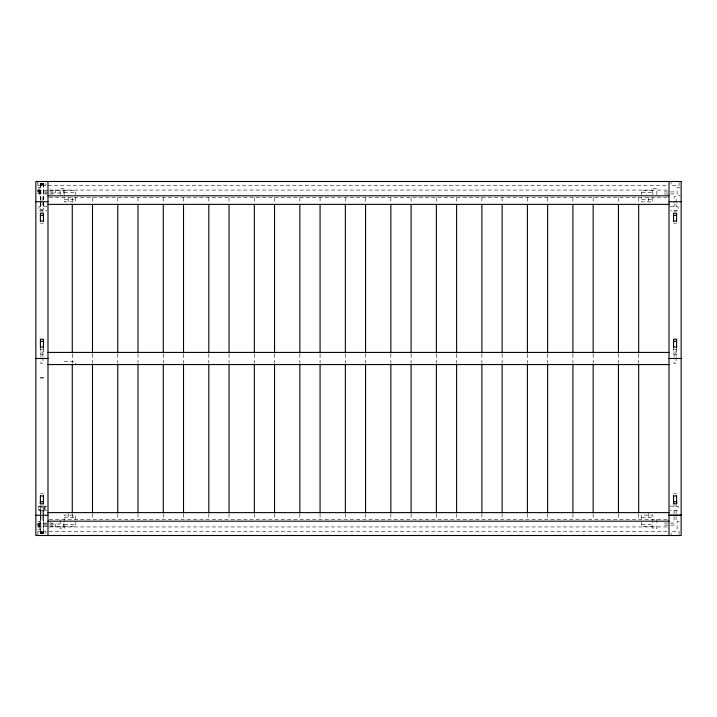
<?xml version="1.0" encoding="UTF-8"?>
<svg xmlns="http://www.w3.org/2000/svg" width="717" height="717" viewBox="0 0 717 717"><rect width="100%" height="100%" fill="white"/><g stroke="black" fill="none" stroke-linecap="round" stroke-linejoin="round"><path stroke-width="0.54" stroke-dasharray="3.58 2.69" d="M37.902 185.533L37.902 182.503L37.884 185.533L45.951 185.533L45.933 182.503M47.985 185.533L667.894 185.533M37.876 187.567L39.892 187.558L39.892 195.651L37.876 195.642M680.137 187.567L677.108 187.558L677.108 195.651L680.137 195.642M37.884 190.104L39.399 190.104M49.106 190.068L667.894 190.068M37.884 190.292L63.67 190.292L63.67 193.007L37.884 192.998M64.171 190.426L75.294 190.426L75.294 194.719M652.828 190.426L641.706 190.426L641.706 194.719M37.884 191.296L39.399 191.287M37.884 192.004L39.399 192.013M64.171 192.577L75.294 192.577M641.706 192.577L652.828 192.577M37.884 193.187L39.399 193.196M49.106 197.677L667.894 197.677M64.171 199.729L75.294 199.729M641.706 199.729L652.828 199.729M46.972 206.774L38.888 206.774L38.888 210.825L46.972 210.825M670.028 206.774L678.112 206.774L678.112 210.816L670.028 210.816M40.403 211.013L43.432 211.013M673.568 211.013L676.597 211.013M40.403 223.175L43.432 223.175M673.568 223.175L676.597 223.175M40.403 349.197L43.432 349.197M673.568 349.197L676.597 349.197M40.403 352.056L43.432 352.056M673.568 352.056L676.597 352.056M64.171 361.529L75.294 361.529L75.294 364.559M40.403 493.807L43.432 493.807M673.568 493.807L676.597 493.807M40.403 505.969L43.432 505.969M673.568 505.969L676.597 505.969M46.972 506.166L38.727 506.22L38.727 510.038L45.054 510.146L45.054 506.327L38.987 506.327L38.987 510.146M670.028 506.166L678.112 506.166L678.112 510.208L670.028 510.208M46.972 510.208L38.888 510.208L38.888 506.166M64.171 517.271L75.294 517.271M641.706 517.271L652.828 517.271M49.106 519.314L667.894 519.314M37.876 521.34L39.892 521.349M679.124 521.34L677.108 521.331L677.108 529.424L679.124 529.424M37.884 523.831L39.399 523.84M37.884 524.028L63.67 524.028M64.171 524.423L75.294 524.432M641.706 524.432L652.828 524.423M37.884 525.023L39.399 525.023M37.884 525.74L39.399 525.74M64.171 526.574L75.294 526.574L75.294 522.281M652.828 526.574L641.706 526.574L641.706 522.281M37.884 526.735L63.67 526.735L63.67 524.028M37.884 526.932L39.399 526.923M49.106 526.941L667.894 526.941M37.876 529.415L39.892 529.424L39.892 521.34M37.902 531.449L37.902 534.479L37.884 531.449L45.951 531.449L45.951 534.479M49.106 531.449L669.015 531.449M679.116 182.503L679.098 185.533L671.049 185.533L671.067 182.503M679.116 534.479L679.098 531.449L671.049 531.449L671.067 534.479M676.597 348.301L676.597 354.198L673.568 354.198L673.568 348.301M676.095 202.732L676.095 196.664L674.07 196.664L674.07 202.732M676.095 203.745L676.095 206.774M676.095 356.466L676.095 353.436L674.07 353.436L674.07 356.466M676.095 357.478L676.095 363.546L674.07 363.546L674.07 357.478M676.095 510.208L676.095 515.263M676.095 516.276L676.095 520.327L674.07 520.327L674.07 516.276M674.07 203.745L674.07 206.774M674.07 510.208L674.07 515.263M656.862 194.639L656.862 188.571L652.837 188.571L652.828 194.719M656.88 519.314L656.88 528.411L652.828 528.411L652.828 515.12L641.706 515.12L641.706 519.413M652.828 197.578L652.828 201.871L641.706 201.871L641.706 197.578M648.786 197.677L648.786 203.745M648.786 513.247L648.786 519.314M638.668 197.677L638.668 203.261M638.668 354.028L638.668 362.963M638.668 513.731L638.668 519.314M618.439 197.677L618.439 203.261M618.439 354.028L618.439 362.963M618.439 513.731L618.439 519.314M593.156 197.677L593.156 203.261M593.156 354.028L593.156 362.963M593.156 513.731L593.156 519.314M572.928 197.677L572.928 203.261M572.928 354.028L572.928 362.963M572.928 513.731L572.928 519.314M547.636 197.677L547.636 203.261M547.636 354.028L547.636 362.963M547.636 513.731L547.636 519.314M527.407 197.677L527.407 203.261M527.407 354.028L527.407 362.963M527.407 513.731L527.407 519.314M502.124 197.677L502.124 203.261M502.124 354.028L502.124 362.963M502.124 513.731L502.124 519.314M481.896 197.677L481.896 203.261M481.896 354.028L481.896 362.963M481.896 513.731L481.896 519.314M456.612 197.677L456.612 203.261M456.612 354.028L456.612 362.963M456.612 513.731L456.612 519.314M436.384 197.677L436.384 203.261M436.384 354.028L436.384 362.963M436.384 513.731L436.384 519.314M411.092 197.677L411.092 203.261M411.092 354.028L411.092 362.963M411.092 513.731L411.092 519.314M390.864 197.677L390.864 203.261M390.864 354.028L390.864 362.963M390.864 513.731L390.864 519.314M365.58 197.677L365.58 203.261M365.58 354.028L365.58 362.963M365.58 513.731L365.58 519.314M345.352 197.677L345.352 203.261M345.352 354.028L345.352 362.963M345.352 513.731L345.352 519.314M320.069 197.677L320.069 203.261M320.069 354.028L320.069 362.963M320.069 513.731L320.069 519.314M299.84 197.677L299.84 203.261M299.84 354.028L299.84 362.963M299.84 513.731L299.84 519.314M274.548 197.677L274.548 203.261M274.548 354.028L274.548 362.963M274.548 513.731L274.548 519.314M254.32 197.677L254.32 203.261M254.32 354.028L254.32 362.963M254.32 513.731L254.32 519.314M229.037 197.677L229.037 203.261M229.037 354.028L229.037 362.963M229.037 513.731L229.037 519.314M208.808 197.677L208.808 203.261M208.808 354.028L208.808 362.963M208.808 513.731L208.808 519.314M183.516 197.677L183.516 203.261M183.516 354.028L183.516 362.963M183.516 513.731L183.516 519.314M163.288 197.677L163.288 203.261M163.288 354.028L163.288 362.963M163.288 513.731L163.288 519.314M138.005 197.677L138.005 203.261M138.005 354.028L138.005 362.963M138.005 513.731L138.005 519.314M117.776 197.677L117.776 203.261M117.776 354.028L117.776 362.963M117.776 513.731L117.776 519.314M92.493 197.677L92.493 203.261M92.493 354.028L92.493 362.963M92.493 513.731L92.493 519.314M75.294 197.578L75.294 201.871L64.171 201.871L64.171 197.578M75.294 519.413L75.294 515.12L64.171 515.12L64.154 528.411L60.129 528.411L60.138 519.314M72.265 197.677L72.265 203.261M72.265 354.028L72.265 362.963M72.265 513.731L72.265 519.314M68.214 197.677L68.214 203.745M68.214 513.247L68.214 519.314M64.171 194.719L64.171 188.571L60.12 188.571L60.12 194.639M55.585 190.292L55.585 192.998M55.585 524.028L55.585 526.735M44.795 506.22L44.795 510.038M43.683 531.942L43.701 533.466M43.549 183.516L43.549 185.031M43.432 348.301L43.432 354.198L40.403 354.198L40.403 348.301M43.531 531.942L43.531 533.466M43.396 183.516L43.405 209.301L40.537 209.301L40.546 183.516M43.37 533.466L43.378 507.672L40.511 507.672L40.519 533.466M43.244 183.516L43.244 209.301M43.217 507.672L43.217 533.466M42.93 200.706L42.93 196.664L40.905 196.664L40.905 200.706M42.93 201.719L42.93 206.774M42.93 356.466L42.93 353.436L40.905 353.436L40.905 356.466M42.93 357.478L42.93 363.546L40.905 363.546L40.905 357.478M42.93 510.208L42.93 515.263M42.93 516.276L42.93 520.327L40.905 520.327L40.905 516.276M42.213 183.516L42.213 185.031M42.195 531.942L42.195 533.466M42.061 183.516L42.061 185.031M42.034 531.942L42.034 533.466M41.882 183.516L41.882 185.031M41.855 531.942L41.855 533.466M41.72 183.516L41.72 185.031M41.703 531.942L41.703 533.466M40.905 201.719L40.905 206.774M40.905 510.208L40.905 515.263M40.699 183.516L40.69 209.301M40.672 507.672L40.672 533.466M40.385 183.516L40.385 185.031M40.358 531.942L40.358 533.466M40.215 183.516L40.233 185.031M40.206 531.942L40.197 533.466M43.88 183.516L40.062 183.516L40.062 185.031L43.88 185.031L43.88 183.516M39.399 189.745L37.884 189.745L37.884 193.554L39.399 193.545L39.399 189.745M53.04 191.923L42.93 191.923L42.93 193.948L53.04 193.948L53.04 191.923M674.07 191.923L663.96 191.923L663.96 193.948L674.07 193.948L674.07 191.923M53.04 523.078L42.93 523.078L42.93 525.104L53.04 525.104L53.04 523.078M674.07 523.078L663.96 523.078L663.96 525.104L674.07 525.104L674.07 523.078M39.399 523.482L37.884 523.473L37.884 527.291L39.399 527.291L39.399 523.473M43.854 531.942L40.035 531.942L40.035 533.466L43.854 533.466L43.854 531.942M43.719 185.031L43.719 183.516L43.71 185.031"/><path stroke-width="1.08" d="M40.403 503.818L40.403 501.676L43.432 501.676L43.432 503.818L40.403 503.818L40.403 495.779M40.403 377.805L43.432 377.805M673.568 503.818L673.568 501.676L676.597 501.676L676.597 503.818L673.568 503.818L673.568 495.779M47.985 195.795L669.015 195.795M35.85 201.719L47.985 201.719M669.015 201.719L681.15 201.719M47.985 204.372L669.015 204.372M40.403 215.306L43.432 215.306M673.568 215.306L676.597 215.306M40.403 221.024L43.432 221.024M673.568 221.024L676.597 221.024M40.403 341.328L43.432 341.328M673.568 341.328L676.597 341.328M40.403 347.046L43.432 347.046M673.568 347.046L676.597 347.046M47.985 352.423L669.015 352.423M35.85 358.491L47.985 358.491M669.015 358.491L681.15 358.491M47.985 364.559L669.015 364.559M40.403 495.958L43.432 495.958M673.568 495.958L676.597 495.958M47.985 512.619L669.015 512.619M35.85 515.263L47.985 515.263M47.985 521.187L669.015 521.187M676.597 221.203L676.597 213.164L673.568 213.164L673.568 221.203M676.597 347.225L676.597 339.186L673.568 339.186L673.568 347.225M676.597 495.779L676.597 503.818M669.015 181.491L669.015 535.509M638.668 204.372L638.668 352.907M638.668 364.075L638.668 512.61M618.439 204.372L618.439 352.907M618.439 364.075L618.439 512.61M593.156 204.372L593.156 352.907M593.156 364.075L593.156 512.61M572.928 204.372L572.928 352.907M572.928 364.075L572.928 512.61M547.636 204.372L547.636 352.907M547.636 364.075L547.636 512.61M527.407 204.372L527.407 352.907M527.407 364.075L527.407 512.61M502.124 204.372L502.124 352.907M502.124 364.075L502.124 512.61M481.896 204.372L481.896 352.907M481.896 364.075L481.896 512.61M456.612 204.372L456.612 352.907M456.612 364.075L456.612 512.61M436.384 204.372L436.384 352.907M436.384 364.075L436.384 512.61M411.092 204.372L411.092 352.907M411.092 364.075L411.092 512.61M390.864 204.372L390.864 352.907M390.864 364.075L390.864 512.61M365.58 204.372L365.58 352.907M365.58 364.075L365.58 512.61M345.352 204.372L345.352 352.907M345.352 364.075L345.352 512.61M320.069 204.372L320.069 352.907M320.069 364.075L320.069 512.61M299.84 204.372L299.84 352.907M299.84 364.075L299.84 512.61M274.548 204.372L274.548 352.907M274.548 364.075L274.548 512.61M254.32 204.372L254.32 352.907M254.32 364.075L254.32 512.61M229.037 204.372L229.037 352.907M229.037 364.075L229.037 512.61M208.808 204.372L208.808 352.907M208.808 364.075L208.808 512.61M183.516 204.372L183.516 352.907M183.516 364.075L183.516 512.61M163.288 204.372L163.288 352.907M163.288 364.075L163.288 512.61M138.005 204.372L138.005 352.907M138.005 364.075L138.005 512.61M117.776 204.372L117.776 352.907M117.776 364.075L117.776 512.61M92.493 204.372L92.493 352.907M92.493 364.075L92.493 512.61M72.265 204.372L72.265 352.907M72.265 364.075L72.265 512.61M47.985 181.491L47.985 535.509M43.432 221.203L43.432 213.164L40.403 213.164L40.403 221.203M43.432 347.225L43.432 339.186L40.403 339.186L40.403 347.225M43.432 495.779L43.432 503.818M681.15 181.491L35.85 181.491L35.85 535.491L681.15 535.491L681.15 181.491M681.15 515.263L669.015 515.263L681.15 515.263"/></g></svg>
